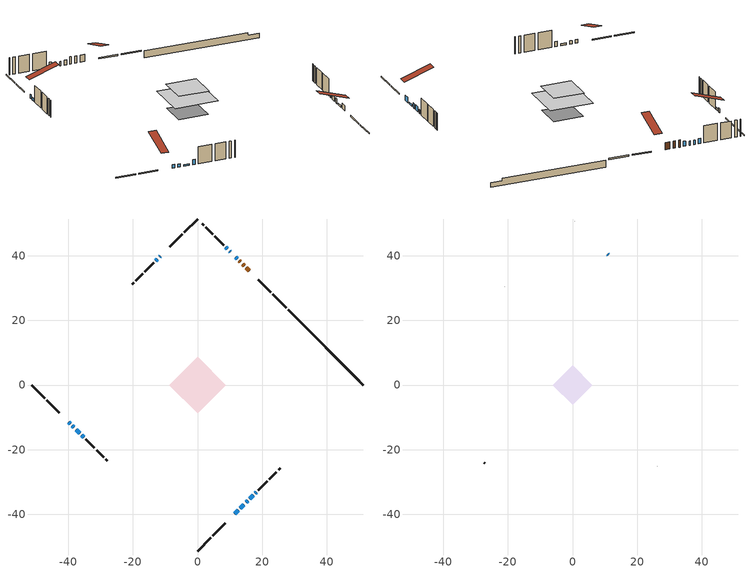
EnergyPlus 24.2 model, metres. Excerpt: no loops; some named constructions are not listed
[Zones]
conditioned space
 floor adiabatic (AdiabaticFloorConstruction): -8.69,0 0,8.69 8.69,0 0,-8.69 z3.05
 floor foundation (Slab1 construction): -5.82,0.22 -0.22,5.82 5.82,-0.22 0.22,-5.82 z-1.37
 wall outside (RimJoist1 construction): 0,-51.33 4.05,-47.27 / -51.33,0 -47.27,-4.05 / 0,51.33 -4.05,47.27 / 27.39,23.93 23.34,27.99 z0.61:0.91
 wall outside (RimJoist2 construction): 4.71,-46.62 8.55,-42.78 / -46.62,-4.71 -42.78,-8.55 / -4.71,46.62 -8.55,42.78 / 22.68,28.65 18.84,32.49 z0.61:0.91
 wall outside (AdiabaticWallConstruction 1): 15.95,35.38 15.04,36.29 / 14.38,36.95 13.93,37.4 / 13.27,38.06 12.96,38.36 z0.61:2.64
 wall outside (AdiabaticWallConstruction): 12.31,39.02 11.79,39.54 / 15.02,-36.31 15.54,-35.79 / 16.2,-35.13 17.24,-34.09 / -35.76,-15.57 -35.24,-16.09 z0.61:2.03; 11.44,-39.89 12.56,-38.77 / 9.27,42.06 8.76,42.57 z0.61:2.11; -39.89,-11.44 -39.38,-11.95 z0.61:1.6; -38.73,-12.6 -38.22,-13.1 z0.61:1.5; -11.44,39.89 -11.72,39.61 / 17.9,-33.43 18.17,-33.15 / 10.2,41.13 9.92,41.41 z0.61:1.83; 13.21,-38.12 14.36,-36.96 / -37.57,-13.76 -36.42,-14.91 z0.61:1.09; -12.37,38.95 -12.88,38.45 z0.61:1.4
 wall outside (Wall1 construction): 18.83,-32.5 21.56,-29.77 / -34.58,-16.75 -31.85,-19.48 / -13.53,37.79 -16.27,35.06 / 8.11,43.22 5.37,45.95 z0.61:5.49
 wall outside (Wall2 construction): 22.22,-29.11 24.4,-26.93 / -31.19,-20.14 -29.01,-22.32 / -16.92,34.41 -19.1,32.22 / 4.72,46.61 2.54,48.79 z0.61:5.49
 wall outside (Wall3 construction): 25.06,-26.27 25.53,-25.8 / -28.35,-22.97 -27.89,-23.44 / -19.76,31.57 -20.23,31.1 / 1.88,49.45 1.41,49.92 z0.61:5.49
 wall foundation (FoundationWall1 construction): 28.05,23.28,-1.37 28.05,23.28,0.61 49,2.33,0.61 49,2.33,-0.13 51.33,0,-0.13 51.33,0,-1.37
 window (WindowConstruction): 12.31,39.02 11.79,39.54 z0.61:2.03
 window (WindowConstruction 6): 11.44,-39.89 12.55,-38.77 z0.61:2.11
 window (WindowConstruction 7): -39.89,-11.44 -39.38,-11.94 z0.61:1.6
 window (WindowConstruction 8): -38.73,-12.6 -38.22,-13.1 z0.61:1.5
 window (WindowConstruction 11): -11.44,39.89 -11.72,39.61 z0.61:1.83
 window (WindowConstruction 12): 13.21,-38.12 14.36,-36.97 z0.61:1.09
 window (WindowConstruction 13): -37.57,-13.76 -36.42,-14.91 z0.61:1.09
 window (WindowConstruction 1): 15.02,-36.31 15.54,-35.79 z0.61:2.03
 window (WindowConstruction 2): 16.2,-35.13 17.24,-34.09 z0.61:2.03
 window (WindowConstruction 3): -35.76,-15.57 -35.24,-16.09 z0.61:2.03
 window (WindowConstruction 9): 17.9,-33.43 18.17,-33.15 z0.61:1.83
 window (WindowConstruction 10): 10.2,41.13 9.92,41.41 z0.61:1.83
 window (WindowConstruction 4): 9.26,42.06 8.76,42.57 z0.61:2.11
 window (WindowConstruction 5): -12.38,38.95 -12.88,38.45 z0.61:1.4
 door (Door): 15.95,35.38 15.04,36.29 z0.61:2.64
 door (Door 1): 14.38,36.95 13.93,37.4 z0.61:2.64
 door (Door 2): 13.27,38.06 12.96,38.36 z0.61:2.64
 ceiling adiabatic (AdiabaticFloorConstruction): 0,-8.69 8.69,0 0,8.69 -8.69,0 z3.05
attic - vented
 floor to conditioned space (Floor1 construction Reversed): -6.14,0 0,6.14 6.14,0 0,-6.14 z5.49
 wall outside (AdiabaticWallConstruction): 11.13,40.2 10.85,40.48 z0.61:1.83
 wall outside (Wall4 construction): 26.18,-25.15 26.28,-25.05 / -27.23,-24.1 -27.13,-24.2 / -20.89,30.44 -20.98,30.35 / 0.75,50.57 0.66,50.67 z0.61:5.49
 window (WindowConstruction 14): 11.13,40.2 10.85,40.47 z0.61:1.83
 roof outside (Roof1 construction): 10.79,-40.54,5.49 4.8,-34.56,8.31 3.23,-36.14,8.31 9.21,-42.12,5.49; -40.54,-10.79,5.49 -34.56,-4.8,8.31 -36.14,-3.23,8.31 -42.12,-9.21,5.49; -10.79,40.54,5.49 -4.8,34.56,8.31 -3.23,36.14,8.31 -9.21,42.12,5.49; 16.61,34.72,5.49 10.63,28.74,8.31 12.2,27.16,8.31 18.18,33.14,5.49
[Material] Roughness=Rough; Thermal Absorptance=0.9
Name | Thickness {m} | Conductivity {W/m-K} | Density {kg/m3} | Specific Heat {J/kg-K} | Solar Absorptance | Visible Absorptance
ceiling loosefill ins | 0.0846667 | 0.0480833 | 16.02 | 1046.75 | 0.7 | 0.7
ceiling stud and cavity | 0.1397 | 0.090983 | 65.682 | 1177.47 | 0.7 | 0.7
gypsum board | 0.0127 | 0.160291 | 801 | 837.4 | 0.6 | 0.6
[Construction]
Floor1 construction: ceiling loosefill ins, ceiling stud and cavity, gypsum board
[EnergyManagementSystem:Program]
natural_vent_program: Set Tin = tin_s; Set Tout = tout_s; Set Wout = out_wt_s; Set Pbar = out_pb_s; Set Phiout = (@RhFnTdbWPb Tout Wout Pbar); Set MaxHR = 0.0115; Set Tnvsp = (htg_sp_s + clg_sp_s) / 2; Set NVavail = natural_vent_s; Set ClgSsnAvail = cool_season; Set Qnv = 0; Set Qwhf = 0; Set whole_house_fan_mix_act = 0; Set whole_house_fan_act = 0; If ((Wout < MaxHR) && (Tin > Tout) && (Tin > Tnvsp) && (ClgSsnAvail > 0)); Set WHF_Flow = 0; Set Adj = (Tin-Tnvsp)/(Tin-Tout); Set Adj = (@Min Adj 1); Set Adj = (@Max Adj 0); If (WHF_Flow > 0); Set Qwhf = WHF_Flow*Adj; Set whole_house_fan_mix_act = WHF_Flow*Adj; Set WHF_W = 0; Set whole_house_fan_act = WHF_W*Adj; ElseIf (NVavail > 0); Set NVArea = 0.0; Set Cs = 0.00019619848950794565; Set Cw = 3.279019166186375e-05; Set Tdiff = Tin-Tout; Set dT = (@Abs Tdiff); Set Vwind = site_vw_s; Set SGNV = NVArea*Adj*((((Cs*dT)+(Cw*(Vwind^2)))^0.5)/1000); Set MaxNV = 2.8677791996559363; Set Qnv = (@Min SGNV MaxNV); EndIf; EndIf; Set natural_vent_flow_act = Qnv; Set whole_house_fan_flow_act = Qwhf; Set natural_vent_program_Qnv = Qnv; Set natural_vent_program_Qwhf = Qwhf
total_airflows_program: Set total_infil_flow_rate = 0; Set total_mechvent_flow_rate = 0; Set total_natvent_flow_rate = 0; Set total_whf_flow_rate = 0; Set total_infil_flow_rate = total_infil_flow_rate + (infil_program_Qinf * 1); Set total_mechvent_flow_rate = total_mechvent_flow_rate + (infil_program_Qfan * 1); Set total_natvent_flow_rate = total_natvent_flow_rate + (natural_vent_program_Qnv * 1); Set total_whf_flow_rate = total_whf_flow_rate + (natural_vent_program_Qwhf * 1)
total_loads_program: Set loads_htg_tot = 0; Set loads_clg_tot = 0; If htg_load_cond > 0; Set loads_htg_tot = loads_htg_tot + (htg_load_cond - clg_load_cond) * 1.0; EndIf; Set loads_htg_tot = (@Max loads_htg_tot 0); If clg_load_cond > 0; Set loads_clg_tot = loads_clg_tot + (clg_load_cond - htg_load_cond) * 0.0; EndIf; Set loads_clg_tot = (@Max loads_clg_tot 0)
unmet_hours_program: Set htg_unmet_hours = 0; Set clg_unmet_hours = 0; Set unit_htg_unmet_hours = 0; If ((DayOfYear >= 1) && (DayOfYear <= 365)); Set unit_htg_unmet_hours = unit_htg_unmet_hours + conditioned_space_htg_unmet_s; If unit_htg_unmet_hours > htg_unmet_hours; Set htg_unmet_hours = unit_htg_unmet_hours; EndIf; EndIf
water_heater_EC_adj: If WarmupFlag == 0; Set dhw_e_cons = water_heater_energy + water_heater_on_cycle_parasitic + water_heater_off_cycle_parasitic; Set water_heater_ec_adj_act = 0.0 * dhw_e_cons / 1; EndIf
[EnergyManagementSystem:ProgramCallingManager]
component_loads_program_calling_manager: EndOfZoneTimestepAfterZoneReporting; component_loads_program
fridge_schedule_program_calling_manager: BeginZoneTimestepAfterInitHeatBalance; fridge_schedule_program
furnace_supply_fan_disaggregate_program_calling_manager: EndOfSystemTimestepBeforeHVACReporting; furnace_supply_fan_disaggregate_program
infil_program_calling_manager: BeginZoneTimestepAfterInitHeatBalance; infil_program
natural_vent_program_calling_manager: BeginZoneTimestepAfterInitHeatBalance; natural_vent_program
total_airflows_program_calling_manager: EndOfZoneTimestepAfterZoneReporting; total_airflows_program
total_loads_program_calling_manager: EndOfZoneTimestepAfterZoneReporting; total_loads_program
unmet_hours_program_calling_manager: EndOfZoneTimestepBeforeZoneReporting; unmet_hours_program
water_heater_EC_adj_ProgramManager: EndOfSystemTimestepBeforeHVACReporting; water_heater_EC_adj
[EnergyManagementSystem:OutputVariable] Type of Data in Variable=Summed
Name | EMS Variable | Update Frequency | EMS Program or Subroutine | Units
furnace supply fan disaggregate htg primary | furnace_supply_fan_primary_htg | SystemTimestep | furnace_supply_fan_disaggregate_program | J
loads_htg_tot_peakload_outvar; loads_htg_tot_annual_outvar; Energy Management System Output Variable 1; Energy Management System Output Variable 45 | loads_htg_tot | ZoneTimestep | total_loads_program | J
loads_clg_tot_peakload_outvar; loads_clg_tot_annual_outvar; Energy Management System Output Variable 2; Energy Management System Output Variable 46 | loads_clg_tot | ZoneTimestep | total_loads_program | J
htg_unmet_hours_annual_outvar; Energy Management System Output Variable 3 | htg_unmet_hours | ZoneTimestep | unmet_hours_program | hr
clg_unmet_hours_annual_outvar; Energy Management System Output Variable 4 | clg_unmet_hours | ZoneTimestep | unmet_hours_program | hr
loads_htg_roofs_annual_outvar; Energy Management System Output Variable 5 | loads_htg_roofs | ZoneTimestep | component_loads_program | J
loads_htg_ceilings_annual_outvar; Energy Management System Output Variable 6 | loads_htg_ceilings | ZoneTimestep | component_loads_program | J
loads_htg_walls_annual_outvar; Energy Management System Output Variable 7 | loads_htg_walls | ZoneTimestep | component_loads_program | J
loads_htg_rim_joists_annual_outvar; Energy Management System Output Variable 8 | loads_htg_rim_joists | ZoneTimestep | component_loads_program | J
loads_htg_foundation_walls_annual_outvar; Energy Management System Output Variable 9 | loads_htg_foundation_walls | ZoneTimestep | component_loads_program | J
loads_htg_doors_annual_outvar; Energy Management System Output Variable 10 | loads_htg_doors | ZoneTimestep | component_loads_program | J
loads_htg_windows_conduction_annual_outvar; Energy Management System Output Variable 11 | loads_htg_windows_conduction | ZoneTimestep | component_loads_program | J
loads_htg_windows_solar_annual_outvar; Energy Management System Output Variable 12 | loads_htg_windows_solar | ZoneTimestep | component_loads_program | J
loads_htg_skylights_conduction_annual_outvar; Energy Management System Output Variable 13 | loads_htg_skylights_conduction | ZoneTimestep | component_loads_program | J
loads_htg_skylights_solar_annual_outvar; Energy Management System Output Variable 14 | loads_htg_skylights_solar | ZoneTimestep | component_loads_program | J
loads_htg_floors_annual_outvar; Energy Management System Output Variable 15 | loads_htg_floors | ZoneTimestep | component_loads_program | J
loads_htg_slabs_annual_outvar; Energy Management System Output Variable 16 | loads_htg_slabs | ZoneTimestep | component_loads_program | J
loads_htg_internal_mass_annual_outvar; Energy Management System Output Variable 17 | loads_htg_internal_mass | ZoneTimestep | component_loads_program | J
loads_htg_infil_annual_outvar; Energy Management System Output Variable 18 | loads_htg_infil | ZoneTimestep | component_loads_program | J
loads_htg_natvent_annual_outvar; Energy Management System Output Variable 19 | loads_htg_natvent | ZoneTimestep | component_loads_program | J
loads_htg_mechvent_annual_outvar; Energy Management System Output Variable 20 | loads_htg_mechvent | ZoneTimestep | component_loads_program | J
loads_htg_whf_annual_outvar; Energy Management System Output Variable 21 | loads_htg_whf | ZoneTimestep | component_loads_program | J
loads_htg_ducts_annual_outvar; Energy Management System Output Variable 22 | loads_htg_ducts | ZoneTimestep | component_loads_program | J
loads_htg_intgains_annual_outvar; Energy Management System Output Variable 23 | loads_htg_intgains | ZoneTimestep | component_loads_program | J
loads_htg_lighting_annual_outvar; Energy Management System Output Variable 24 | loads_htg_lighting | ZoneTimestep | component_loads_program | J
loads_clg_roofs_annual_outvar; Energy Management System Output Variable 25 | loads_clg_roofs | ZoneTimestep | component_loads_program | J
loads_clg_ceilings_annual_outvar; Energy Management System Output Variable 26 | loads_clg_ceilings | ZoneTimestep | component_loads_program | J
loads_clg_walls_annual_outvar; Energy Management System Output Variable 27 | loads_clg_walls | ZoneTimestep | component_loads_program | J
loads_clg_rim_joists_annual_outvar; Energy Management System Output Variable 28 | loads_clg_rim_joists | ZoneTimestep | component_loads_program | J
loads_clg_foundation_walls_annual_outvar; Energy Management System Output Variable 29 | loads_clg_foundation_walls | ZoneTimestep | component_loads_program | J
loads_clg_doors_annual_outvar; Energy Management System Output Variable 30 | loads_clg_doors | ZoneTimestep | component_loads_program | J
loads_clg_windows_conduction_annual_outvar; Energy Management System Output Variable 31 | loads_clg_windows_conduction | ZoneTimestep | component_loads_program | J
loads_clg_windows_solar_annual_outvar; Energy Management System Output Variable 32 | loads_clg_windows_solar | ZoneTimestep | component_loads_program | J
loads_clg_skylights_conduction_annual_outvar; Energy Management System Output Variable 33 | loads_clg_skylights_conduction | ZoneTimestep | component_loads_program | J
loads_clg_skylights_solar_annual_outvar; Energy Management System Output Variable 34 | loads_clg_skylights_solar | ZoneTimestep | component_loads_program | J
loads_clg_floors_annual_outvar; Energy Management System Output Variable 35 | loads_clg_floors | ZoneTimestep | component_loads_program | J
loads_clg_slabs_annual_outvar; Energy Management System Output Variable 36 | loads_clg_slabs | ZoneTimestep | component_loads_program | J
loads_clg_internal_mass_annual_outvar; Energy Management System Output Variable 37 | loads_clg_internal_mass | ZoneTimestep | component_loads_program | J
loads_clg_infil_annual_outvar; Energy Management System Output Variable 38 | loads_clg_infil | ZoneTimestep | component_loads_program | J
loads_clg_natvent_annual_outvar; Energy Management System Output Variable 39 | loads_clg_natvent | ZoneTimestep | component_loads_program | J
loads_clg_mechvent_annual_outvar; Energy Management System Output Variable 40 | loads_clg_mechvent | ZoneTimestep | component_loads_program | J
loads_clg_whf_annual_outvar; Energy Management System Output Variable 41 | loads_clg_whf | ZoneTimestep | component_loads_program | J
loads_clg_ducts_annual_outvar; Energy Management System Output Variable 42 | loads_clg_ducts | ZoneTimestep | component_loads_program | J
loads_clg_intgains_annual_outvar; Energy Management System Output Variable 43 | loads_clg_intgains | ZoneTimestep | component_loads_program | J
loads_clg_lighting_annual_outvar; Energy Management System Output Variable 44 | loads_clg_lighting | ZoneTimestep | component_loads_program | J
[Schedule:Day:Interval]
interior lighting schedule day: No, 01:00, 0.108182, 04:00, 0.0901515, 05:00, 0.0991667, 06:00, 0.162273, 07:00, 0.270455, 08:00, 0.342576, 10:00, 0.369621, 11:00, 0.351591, 12:00, 0.333561, 13:00, 0.324545, 14:00, 0.31553, 15:00, 0.333561, 16:00, 0.369621, 17:00, 0.450758, 18:00, 0.585985, 19:00, 0.775303, 20:00, 0.955606, 21:00, 0.991667, 22:00, 0.712197, 23:00, 0.360606, 24:00, 0.162273
interior lighting schedule day 1: No, 01:00, 0.100909, 04:00, 0.0840909, 05:00, 0.0925, 06:00, 0.151364, 07:00, 0.252273, 08:00, 0.319545, 10:00, 0.344773, 11:00, 0.327955, 12:00, 0.311136, 13:00, 0.302727, 14:00, 0.294318, 15:00, 0.311136, 16:00, 0.344773, 17:00, 0.420455, 18:00, 0.546591, 19:00, 0.723182, 20:00, 0.891364, 21:00, 0.925, 22:00, 0.664318, 23:00, 0.336364, 24:00, 0.151364
interior lighting schedule day 2: No, 01:00, 0.0927273, 04:00, 0.0772727, 05:00, 0.085, 06:00, 0.139091, 07:00, 0.231818, 08:00, 0.293636, 10:00, 0.316818, 11:00, 0.301364, 12:00, 0.285909, 13:00, 0.278182, 14:00, 0.270455, 15:00, 0.285909, 16:00, 0.316818, 17:00, 0.386364, 18:00, 0.502273, 19:00, 0.664545, 20:00, 0.819091, 21:00, 0.85, 22:00, 0.610455, 23:00, 0.309091, 24:00, 0.139091
interior lighting schedule day 3: No, 01:00, 0.0845455, 04:00, 0.0704545, 05:00, 0.0775, 06:00, 0.126818, 07:00, 0.211364, 08:00, 0.267727, 10:00, 0.288864, 11:00, 0.274773, 12:00, 0.260682, 13:00, 0.253636, 14:00, 0.246591, 15:00, 0.260682, 16:00, 0.288864, 17:00, 0.352273, 18:00, 0.457955, 19:00, 0.605909, 20:00, 0.746818, 21:00, 0.775, 22:00, 0.556591, 23:00, 0.281818, 24:00, 0.126818
interior lighting schedule day 4: No, 01:00, 0.0763636, 04:00, 0.0636364, 05:00, 0.07, 06:00, 0.114545, 07:00, 0.190909, 08:00, 0.241818, 10:00, 0.260909, 11:00, 0.248182, 12:00, 0.235455, 13:00, 0.229091, 14:00, 0.222727, 15:00, 0.235455, 16:00, 0.260909, 17:00, 0.318182, 18:00, 0.413636, 19:00, 0.547273, 20:00, 0.674545, 21:00, 0.7, 22:00, 0.502727, 23:00, 0.254545, 24:00, 0.114545
interior lighting schedule day 5: No, 01:00, 0.0727273, 04:00, 0.0606061, 05:00, 0.0666667, 06:00, 0.109091, 07:00, 0.181818, 08:00, 0.230303, 10:00, 0.248485, 11:00, 0.236364, 12:00, 0.224242, 13:00, 0.218182, 14:00, 0.212121, 15:00, 0.224242, 16:00, 0.248485, 17:00, 0.30303, 18:00, 0.393939, 19:00, 0.521212, 20:00, 0.642424, 21:00, 0.666667, 22:00, 0.478788, 23:00, 0.242424, 24:00, 0.109091
interior lighting schedule day 6: No, 01:00, 0.0745455, 04:00, 0.0621212, 05:00, 0.0683333, 06:00, 0.111818, 07:00, 0.186364, 08:00, 0.236061, 10:00, 0.254697, 11:00, 0.242273, 12:00, 0.229848, 13:00, 0.223636, 14:00, 0.217424, 15:00, 0.229848, 16:00, 0.254697, 17:00, 0.310606, 18:00, 0.403788, 19:00, 0.534242, 20:00, 0.658485, 21:00, 0.683333, 22:00, 0.490758, 23:00, 0.248485, 24:00, 0.111818
interior lighting schedule day 7: No, 01:00, 0.08, 04:00, 0.0666667, 05:00, 0.0733333, 06:00, 0.12, 07:00, 0.2, 08:00, 0.253333, 10:00, 0.273333, 11:00, 0.26, 12:00, 0.246667, 13:00, 0.24, 14:00, 0.233333, 15:00, 0.246667, 16:00, 0.273333, 17:00, 0.333333, 18:00, 0.433333, 19:00, 0.573333, 20:00, 0.706667, 21:00, 0.733333, 22:00, 0.526667, 23:00, 0.266667, 24:00, 0.12
interior lighting schedule day 8: No, 01:00, 0.0890909, 04:00, 0.0742424, 05:00, 0.0816667, 06:00, 0.133636, 07:00, 0.222727, 08:00, 0.282121, 10:00, 0.304394, 11:00, 0.289545, 12:00, 0.274697, 13:00, 0.267273, 14:00, 0.259848, 15:00, 0.274697, 16:00, 0.304394, 17:00, 0.371212, 18:00, 0.482576, 19:00, 0.638485, 20:00, 0.78697, 21:00, 0.816667, 22:00, 0.586515, 23:00, 0.29697, 24:00, 0.133636
interior lighting schedule day 9: No, 01:00, 0.0972727, 04:00, 0.0810606, 05:00, 0.0891667, 06:00, 0.145909, 07:00, 0.243182, 08:00, 0.30803, 10:00, 0.332348, 11:00, 0.316136, 12:00, 0.299924, 13:00, 0.291818, 14:00, 0.283712, 15:00, 0.299924, 16:00, 0.332348, 17:00, 0.405303, 18:00, 0.526894, 19:00, 0.697121, 20:00, 0.859242, 21:00, 0.891667, 22:00, 0.640379, 23:00, 0.324242, 24:00, 0.145909
interior lighting schedule day 10: No, 01:00, 0.105455, 04:00, 0.0878788, 05:00, 0.0966667, 06:00, 0.158182, 07:00, 0.263636, 08:00, 0.333939, 10:00, 0.360303, 11:00, 0.342727, 12:00, 0.325152, 13:00, 0.316364, 14:00, 0.307576, 15:00, 0.325152, 16:00, 0.360303, 17:00, 0.439394, 18:00, 0.571212, 19:00, 0.755758, 20:00, 0.931515, 21:00, 0.966667, 22:00, 0.694242, 23:00, 0.351515, 24:00, 0.158182
interior lighting schedule day 11: No, 01:00, 0.109091, 04:00, 0.0909091, 05:00, 0.1, 06:00, 0.163636, 07:00, 0.272727, 08:00, 0.345455, 10:00, 0.372727, 11:00, 0.354545, 12:00, 0.336364, 13:00, 0.327273, 14:00, 0.318182, 15:00, 0.336364, 16:00, 0.372727, 17:00, 0.454545, 18:00, 0.590909, 19:00, 0.781818, 20:00, 0.963636, 21:00, 1, 22:00, 0.718182, 23:00, 0.363636, 24:00, 0.163636
interior lighting schedule default day; occupants schedule default day; clothes dryer schedule default day; cooking range schedule default day; mech vent range fan 0 schedule default day; misc plug loads schedule default day; general water use schedule default day; clothes dryer exhaust 0 schedule default day; cooling season schedule day; cooling season schedule day 2; cooling season schedule default day; exterior lighting schedule default day; natural vent schedule default day: No, 24:00, 0
occupants schedule day: No, 05:00, 0.426829, 06:00, 0.719512, 07:00, 1, 08:00, 0.670732, 09:00, 0.329268, 14:00, 0.170732, 15:00, 0.231707, 16:00, 0.329268, 17:00, 0.5, 18:00, 0.670732, 19:00, 0.829268, 21:00, 1, 22:00, 0.853659, 23:00, 0.646341, 24:00, 0.426829
clothes dryer schedule day; clothes dryer exhaust 0 schedule day: No, 01:00, 0.123457, 02:00, 0.0740741, 03:00, 0.0493827, 04:00, 0.0246914, 05:00, 0.0493827, 06:00, 0.0740741, 07:00, 0.197531, 08:00, 0.395062, 09:00, 0.592593, 10:00, 0.839506, 11:00, 0.962963, 12:00, 1, 13:00, 0.91358, 14:00, 0.82716, 15:00, 0.716049, 16:00, 0.753086, 17:00, 0.679012, 18:00, 0.666667, 20:00, 0.62963, 21:00, 0.641975, 22:00, 0.666667, 23:00, 0.54321, 24:00, 0.296296
cooking range schedule day: No, 05:00, 0.0597015, 06:00, 0.11194, 07:00, 0.171642, 08:00, 0.291045, 11:00, 0.343284, 12:00, 0.402985, 13:00, 0.462687, 14:00, 0.343284, 15:00, 0.291045, 16:00, 0.402985, 17:00, 0.567164, 18:00, 1, 19:00, 0.850746, 20:00, 0.432836, 21:00, 0.291045, 22:00, 0.231343, 23:00, 0.171642, 24:00, 0.11194
mech vent range fan 0 schedule day: No, 18:00, 0, 19:00, 1, 20:00, 0.2, 24:00, 0
misc plug loads schedule day: No, 06:00, 0.705882, 07:00, 0.745098, 08:00, 0.803922, 15:00, 0.823529, 16:00, 0.862745, 17:00, 0.921569, 18:00, 0.980392, 19:00, 1, 20:00, 0.980392, 21:00, 0.941176, 22:00, 0.862745, 23:00, 0.784314, 24:00, 0.72549
general water use schedule day: No, 01:00, 0.315068, 03:00, 0.287671, 04:00, 0.342466, 05:00, 0.369863, 06:00, 0.520548, 07:00, 0.60274, 08:00, 0.534247, 10:00, 0.506849, 11:00, 0.465753, 14:00, 0.479452, 15:00, 0.534247, 16:00, 0.589041, 17:00, 0.69863, 18:00, 0.876712, 19:00, 0.890411, 20:00, 0.986301, 21:00, 1, 22:00, 0.863014, 23:00, 0.616438, 24:00, 0.465753
cooling season schedule day 1: No, 24:00, 1
exterior lighting schedule day: No, 01:00, 0.566667, 03:00, 0.524167, 05:00, 0.495833, 06:00, 0.5525, 07:00, 0.623333, 08:00, 0.580833, 09:00, 0.439167, 10:00, 0.354167, 12:00, 0.34, 13:00, 0.354167, 14:00, 0.396667, 15:00, 0.425, 16:00, 0.495833, 17:00, 0.623333, 18:00, 0.793333, 19:00, 0.906667, 20:00, 0.963333, 21:00, 0.991667, 22:00, 0.920833, 23:00, 0.793333, 24:00, 0.665833
exterior lighting schedule day 1: No, 01:00, 0.528571, 03:00, 0.488929, 05:00, 0.4625, 06:00, 0.515357, 07:00, 0.581429, 08:00, 0.541786, 09:00, 0.409643, 10:00, 0.330357, 12:00, 0.317143, 13:00, 0.330357, 14:00, 0.37, 15:00, 0.396429, 16:00, 0.4625, 17:00, 0.581429, 18:00, 0.74, 19:00, 0.845714, 20:00, 0.898571, 21:00, 0.925, 22:00, 0.858929, 23:00, 0.74, 24:00, 0.621071
exterior lighting schedule day 10: No, 01:00, 0.552381, 03:00, 0.510952, 05:00, 0.483333, 06:00, 0.538571, 07:00, 0.607619, 08:00, 0.56619, 09:00, 0.428095, 10:00, 0.345238, 12:00, 0.331429, 13:00, 0.345238, 14:00, 0.386667, 15:00, 0.414286, 16:00, 0.483333, 17:00, 0.607619, 18:00, 0.773333, 19:00, 0.88381, 20:00, 0.939048, 21:00, 0.966667, 22:00, 0.897619, 23:00, 0.773333, 24:00, 0.649048
exterior lighting schedule day 11: No, 01:00, 0.571429, 03:00, 0.528571, 05:00, 0.5, 06:00, 0.557143, 07:00, 0.628571, 08:00, 0.585714, 09:00, 0.442857, 10:00, 0.357143, 12:00, 0.342857, 13:00, 0.357143, 14:00, 0.4, 15:00, 0.428571, 16:00, 0.5, 17:00, 0.628571, 18:00, 0.8, 19:00, 0.914286, 20:00, 0.971429, 21:00, 1, 22:00, 0.928571, 23:00, 0.8, 24:00, 0.671429
exterior lighting schedule day 2: No, 01:00, 0.485714, 03:00, 0.449286, 05:00, 0.425, 06:00, 0.473571, 07:00, 0.534286, 08:00, 0.497857, 09:00, 0.376429, 10:00, 0.303571, 12:00, 0.291429, 13:00, 0.303571, 14:00, 0.34, 15:00, 0.364286, 16:00, 0.425, 17:00, 0.534286, 18:00, 0.68, 19:00, 0.777143, 20:00, 0.825714, 21:00, 0.85, 22:00, 0.789286, 23:00, 0.68, 24:00, 0.570714
exterior lighting schedule day 3: No, 01:00, 0.442857, 03:00, 0.409643, 05:00, 0.3875, 06:00, 0.431786, 07:00, 0.487143, 08:00, 0.453929, 09:00, 0.343214, 10:00, 0.276786, 12:00, 0.265714, 13:00, 0.276786, 14:00, 0.31, 15:00, 0.332143, 16:00, 0.3875, 17:00, 0.487143, 18:00, 0.62, 19:00, 0.708571, 20:00, 0.752857, 21:00, 0.775, 22:00, 0.719643, 23:00, 0.62, 24:00, 0.520357
exterior lighting schedule day 4: No, 01:00, 0.4, 03:00, 0.37, 05:00, 0.35, 06:00, 0.39, 07:00, 0.44, 08:00, 0.41, 09:00, 0.31, 10:00, 0.25, 12:00, 0.24, 13:00, 0.25, 14:00, 0.28, 15:00, 0.3, 16:00, 0.35, 17:00, 0.44, 18:00, 0.56, 19:00, 0.64, 20:00, 0.68, 21:00, 0.7, 22:00, 0.65, 23:00, 0.56, 24:00, 0.47
exterior lighting schedule day 5: No, 01:00, 0.380952, 03:00, 0.352381, 05:00, 0.333333, 06:00, 0.371429, 07:00, 0.419048, 08:00, 0.390476, 09:00, 0.295238, 10:00, 0.238095, 12:00, 0.228571, 13:00, 0.238095, 14:00, 0.266667, 15:00, 0.285714, 16:00, 0.333333, 17:00, 0.419048, 18:00, 0.533333, 19:00, 0.609524, 20:00, 0.647619, 21:00, 0.666667, 22:00, 0.619048, 23:00, 0.533333, 24:00, 0.447619
exterior lighting schedule day 6: No, 01:00, 0.390476, 03:00, 0.36119, 05:00, 0.341667, 06:00, 0.380714, 07:00, 0.429524, 08:00, 0.400238, 09:00, 0.302619, 10:00, 0.244048, 12:00, 0.234286, 13:00, 0.244048, 14:00, 0.273333, 15:00, 0.292857, 16:00, 0.341667, 17:00, 0.429524, 18:00, 0.546667, 19:00, 0.624762, 20:00, 0.66381, 21:00, 0.683333, 22:00, 0.634524, 23:00, 0.546667, 24:00, 0.45881
exterior lighting schedule day 7: No, 01:00, 0.419048, 03:00, 0.387619, 05:00, 0.366667, 06:00, 0.408571, 07:00, 0.460952, 08:00, 0.429524, 09:00, 0.324762, 10:00, 0.261905, 12:00, 0.251429, 13:00, 0.261905, 14:00, 0.293333, 15:00, 0.314286, 16:00, 0.366667, 17:00, 0.460952, 18:00, 0.586667, 19:00, 0.670476, 20:00, 0.712381, 21:00, 0.733333, 22:00, 0.680952, 23:00, 0.586667, 24:00, 0.492381
exterior lighting schedule day 8: No, 01:00, 0.466667, 03:00, 0.431667, 05:00, 0.408333, 06:00, 0.455, 07:00, 0.513333, 08:00, 0.478333, 09:00, 0.361667, 10:00, 0.291667, 12:00, 0.28, 13:00, 0.291667, 14:00, 0.326667, 15:00, 0.35, 16:00, 0.408333, 17:00, 0.513333, 18:00, 0.653333, 19:00, 0.746667, 20:00, 0.793333, 21:00, 0.816667, 22:00, 0.758333, 23:00, 0.653333, 24:00, 0.548333
exterior lighting schedule day 9: No, 01:00, 0.509524, 03:00, 0.47131, 05:00, 0.445833, 06:00, 0.496786, 07:00, 0.560476, 08:00, 0.522262, 09:00, 0.394881, 10:00, 0.318452, 12:00, 0.305714, 13:00, 0.318452, 14:00, 0.356667, 15:00, 0.382143, 16:00, 0.445833, 17:00, 0.560476, 18:00, 0.713333, 19:00, 0.815238, 20:00, 0.86619, 21:00, 0.891667, 22:00, 0.827976, 23:00, 0.713333, 24:00, 0.59869
[Schedule:Week:Daily]
clothes dryer exhaust 0 schedule Week Rule - Jan1-Dec31: clothes dryer exhaust 0 schedule day, clothes dryer exhaust 0 schedule day, clothes dryer exhaust 0 schedule day, clothes dryer exhaust 0 schedule day, clothes dryer exhaust 0 schedule day, clothes dryer exhaust 0 schedule day, clothes dryer exhaust 0 schedule day, clothes dryer exhaust 0 schedule default day, clothes dryer exhaust 0 schedule default day, clothes dryer exhaust 0 schedule default day, clothes dryer exhaust 0 schedule default day, clothes dryer exhaust 0 schedule default day
cooling season schedule Week Rule - Jan1-May26: cooling season schedule day, cooling season schedule day, cooling season schedule day, cooling season schedule day, cooling season schedule day, cooling season schedule day, cooling season schedule day, cooling season schedule default day, cooling season schedule default day, cooling season schedule default day, cooling season schedule default day, cooling season schedule default day
cooling season schedule Week Rule - May27-Jun2: cooling season schedule day, cooling season schedule day, cooling season schedule day, cooling season schedule day, cooling season schedule day, cooling season schedule day 1, cooling season schedule day 1, cooling season schedule default day, cooling season schedule default day, cooling season schedule default day, cooling season schedule default day, cooling season schedule default day
cooling season schedule Week Rule - Jun3-Aug25: cooling season schedule day 1, cooling season schedule day 1, cooling season schedule day 1, cooling season schedule day 1, cooling season schedule day 1, cooling season schedule day 1, cooling season schedule day 1, cooling season schedule default day, cooling season schedule default day, cooling season schedule default day, cooling season schedule default day, cooling season schedule default day
cooling season schedule Week Rule - Aug26-Sep1: cooling season schedule day 1, cooling season schedule day 1, cooling season schedule day 1, cooling season schedule day 1, cooling season schedule day 1, cooling season schedule day 1, cooling season schedule day 2, cooling season schedule default day, cooling season schedule default day, cooling season schedule default day, cooling season schedule default day, cooling season schedule default day
cooling season schedule Week Rule - Sep2-Dec31: cooling season schedule day 2, cooling season schedule day 2, cooling season schedule day 2, cooling season schedule day 2, cooling season schedule day 2, cooling season schedule day 2, cooling season schedule day 2, cooling season schedule default day, cooling season schedule default day, cooling season schedule default day, cooling season schedule default day, cooling season schedule default day
exterior lighting schedule Week Rule - Oct28-Nov3: exterior lighting schedule day 9, exterior lighting schedule day 9, exterior lighting schedule day 9, exterior lighting schedule day 9, exterior lighting schedule day 10, exterior lighting schedule day 10, exterior lighting schedule day 10, exterior lighting schedule default day, exterior lighting schedule default day, exterior lighting schedule default day, exterior lighting schedule default day, exterior lighting schedule default day
exterior lighting schedule Week Rule - Nov4-Nov24: exterior lighting schedule day 10, exterior lighting schedule day 10, exterior lighting schedule day 10, exterior lighting schedule day 10, exterior lighting schedule day 10, exterior lighting schedule day 10, exterior lighting schedule day 10, exterior lighting schedule default day, exterior lighting schedule default day, exterior lighting schedule default day, exterior lighting schedule default day, exterior lighting schedule default day
exterior lighting schedule Week Rule - Nov25-Dec1: exterior lighting schedule day 10, exterior lighting schedule day 10, exterior lighting schedule day 10, exterior lighting schedule day 10, exterior lighting schedule day 10, exterior lighting schedule day 10, exterior lighting schedule day 11, exterior lighting schedule default day, exterior lighting schedule default day, exterior lighting schedule default day, exterior lighting schedule default day, exterior lighting schedule default day
exterior lighting schedule Week Rule - Dec2-Dec31: exterior lighting schedule day 11, exterior lighting schedule day 11, exterior lighting schedule day 11, exterior lighting schedule day 11, exterior lighting schedule day 11, exterior lighting schedule day 11, exterior lighting schedule day 11, exterior lighting schedule default day, exterior lighting schedule default day, exterior lighting schedule default day, exterior lighting schedule default day, exterior lighting schedule default day
natural vent schedule Week Rule - Jan1-Dec31: natural vent schedule default day, natural vent schedule default day, natural vent schedule default day, natural vent schedule default day, natural vent schedule default day, natural vent schedule default day, natural vent schedule default day, natural vent schedule default day, natural vent schedule default day, natural vent schedule default day, natural vent schedule default day, natural vent schedule default day
[Schedule:Year]
clothes dryer exhaust 0 schedule: clothes dryer exhaust 0 schedule Week Rule - Jan1-Dec31, 1, 1, 12, 31
cooling season schedule: cooling season schedule Week Rule - Jan1-May26, 1, 1, 5, 26, cooling season schedule Week Rule - May27-Jun2, 5, 27, 6, 2, cooling season schedule Week Rule - Jun3-Aug25, 6, 3, 8, 25, cooling season schedule Week Rule - Aug26-Sep1, 8, 26, 9, 1, cooling season schedule Week Rule - Sep2-Dec31, 9, 2, 12, 31
natural vent schedule: natural vent schedule Week Rule - Jan1-Dec31, 1, 1, 12, 31
